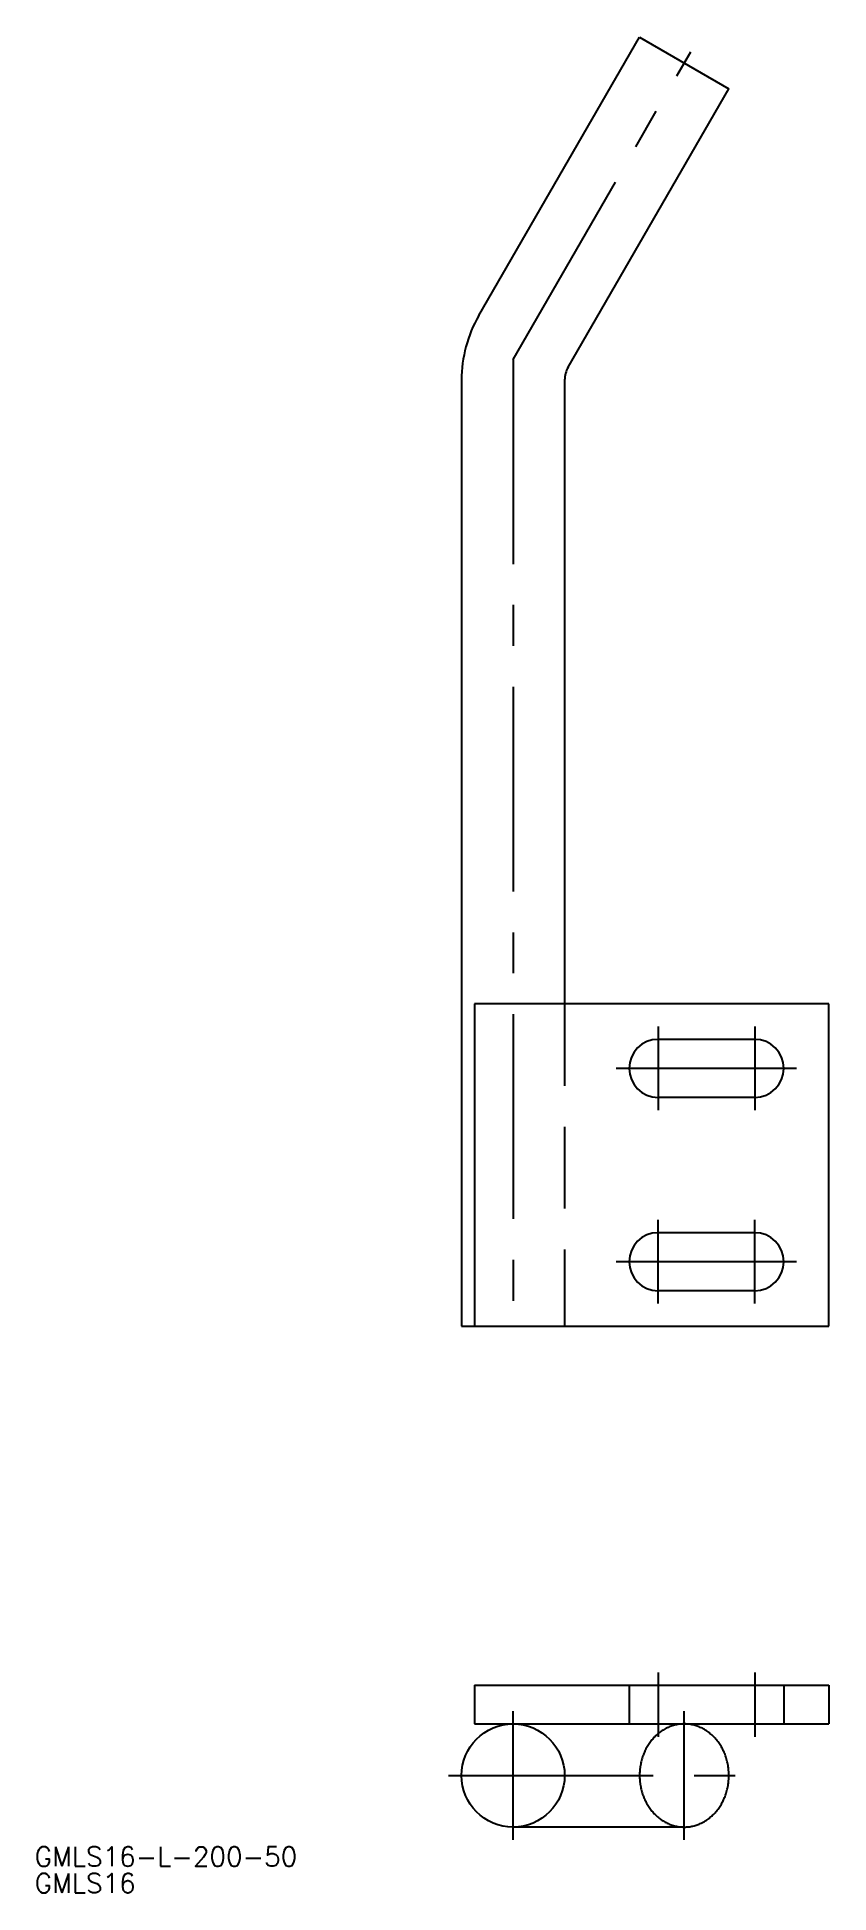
# Model space of a CAD drawing. Extents: x -68 to 55, y -88 to 200.
import ezdxf

# ---------------------------------------------------------------- set-up
doc = ezdxf.new("R2010")
doc.units = 0
doc.linetypes.add('CENTER', pattern=[50.8, 31.75, -6.35, 6.35, -6.35])
doc.linetypes.add('DASHED', pattern=[19.05, 12.7, -6.35])
doc.layers.get('0').update_dxf_attribs({"linetype": 'CONTINUOUS'})
doc.layers.add('CENTER', color=1, linetype='CENTER')
doc.styles.get("Standard").update_dxf_attribs({"font": 'txt.shx', "height": 3, "bigfont": 'bigfont.shx'})

msp = doc.modelspace()

# ---------------------------------------------------------------- linework, layer by layer
at = {"color": 7, "linetype": 'CONTINUOUS'}
for p, q in [((0.69, 156.79), (25.64, 200)), ((25.64, 200), (39.5, 192)), ((14.55, 148.79), (39.5, 192)), ((-1.99, 146.79), (-1.99, 0)), ((14.01, 146.79), (14.01, 50)), ((55.01, 50), (0.01, 50)), ((0.01, 50), (0.01, 0)), ((55.01, 0), (55.01, 50)), ((43.51, 44.5), (28.51, 44.5)), ((43.51, 35.5), (28.51, 35.5)), ((43.51, 14.5), (28.51, 14.5)), ((43.51, 5.5), (28.51, 5.5)), ((-1.99, 0), (55.01, 0)), ((0.01, -55.72), (0.01, -61.72)), ((0.01, -55.72), (55.01, -55.72)), ((55.01, -55.72), (55.01, -61.72)), ((0.01, -61.72), (55.01, -61.72)), ((32.57, -77.72), (6.01, -77.72))]:
    msp.add_line(p, q, dxfattribs=at)
at = {"color": 3, "linetype": 'DASHED'}
for p, q in [((14.01, 50), (14.01, 0)), ((24.01, -55.72), (24.01, -61.72)), ((48.01, -55.72), (48.01, -61.72))]:
    msp.add_line(p, q, dxfattribs=at)
msp.add_polyline3d([(32.57, -61.72, 0), (32.4, -61.72, 0), (32.23, -61.73, 0), (32.06, -61.74, 0), (31.89, -61.76, 0), (31.72, -61.78, 0), (31.55, -61.8, 0), (31.39, -61.84, 0), (31.22, -61.87, 0), (31.05, -61.91, 0), (30.89, -61.96, 0), (30.72, -62.01, 0), (30.56, -62.06, 0), (30.4, -62.12, 0), (30.24, -62.19, 0), (30.08, -62.25, 0), (29.92, -62.33, 0), (29.76, -62.4, 0), (29.61, -62.49, 0), (29.45, -62.57, 0), (29.3, -62.66, 0), (29.16, -62.76, 0), (29.01, -62.86, 0), (28.86, -62.96, 0), (28.72, -63.07, 0), (28.58, -63.18, 0), (28.44, -63.29, 0), (28.31, -63.41, 0), (28.17, -63.53, 0), (28.04, -63.66, 0), (27.92, -63.79, 0), (27.79, -63.92, 0), (27.67, -64.06, 0), (27.55, -64.2, 0), (27.44, -64.35, 0), (27.32, -64.49, 0), (27.21, -64.64, 0), (27.11, -64.8, 0), (27.01, -64.95, 0), (26.91, -65.11, 0), (26.81, -65.27, 0), (26.72, -65.44, 0), (26.63, -65.6, 0), (26.54, -65.77, 0), (26.46, -65.95, 0), (26.38, -66.12, 0), (26.31, -66.3, 0), (26.24, -66.48, 0), (26.17, -66.66, 0), (26.11, -66.84, 0), (26.05, -67.02, 0), (25.99, -67.21, 0), (25.94, -67.4, 0), (25.89, -67.58, 0), (25.85, -67.77, 0), (25.81, -67.96, 0), (25.77, -68.16, 0), (25.74, -68.35, 0), (25.72, -68.54, 0), (25.69, -68.74, 0), (25.68, -68.93, 0), (25.66, -69.13, 0), (25.65, -69.33, 0), (25.64, -69.52, 0), (25.64, -69.72, 0), (25.64, -69.91, 0), (25.65, -70.11, 0), (25.66, -70.31, 0), (25.68, -70.5, 0), (25.69, -70.7, 0), (25.72, -70.89, 0), (25.74, -71.09, 0), (25.77, -71.28, 0), (25.81, -71.47, 0), (25.85, -71.66, 0), (25.89, -71.85, 0), (25.94, -72.04, 0), (25.99, -72.23, 0), (26.05, -72.41, 0), (26.11, -72.6, 0), (26.17, -72.78, 0), (26.24, -72.96, 0), (26.31, -73.14, 0), (26.38, -73.31, 0), (26.46, -73.49, 0), (26.54, -73.66, 0), (26.63, -73.83, 0), (26.72, -74, 0), (26.81, -74.16, 0), (26.91, -74.32, 0), (27.01, -74.48, 0), (27.11, -74.64, 0), (27.21, -74.79, 0), (27.32, -74.94, 0), (27.44, -75.09, 0), (27.55, -75.23, 0), (27.67, -75.37, 0), (27.79, -75.51, 0), (27.92, -75.65, 0), (28.04, -75.78, 0), (28.17, -75.9, 0), (28.31, -76.02, 0), (28.44, -76.14, 0), (28.58, -76.26, 0), (28.72, -76.37, 0), (28.86, -76.48, 0), (29.01, -76.58, 0), (29.16, -76.68, 0), (29.3, -76.77, 0), (29.45, -76.86, 0), (29.61, -76.95, 0), (29.76, -77.03, 0), (29.92, -77.11, 0), (30.08, -77.18, 0), (30.24, -77.25, 0), (30.4, -77.31, 0), (30.56, -77.37, 0), (30.72, -77.43, 0), (30.89, -77.48, 0), (31.05, -77.52, 0), (31.22, -77.56, 0), (31.39, -77.6, 0), (31.55, -77.63, 0), (31.72, -77.66, 0), (31.89, -77.68, 0), (32.06, -77.7, 0), (32.23, -77.71, 0), (32.4, -77.72, 0), (32.57, -77.72, 0)], dxfattribs=at)
at = {"color": 7, "linetype": 'CONTINUOUS'}
msp.add_polyline3d([(32.57, -77.72, 0), (32.74, -77.72, 0), (32.91, -77.71, 0), (33.08, -77.7, 0), (33.25, -77.68, 0), (33.42, -77.66, 0), (33.59, -77.63, 0), (33.75, -77.6, 0), (33.92, -77.56, 0), (34.09, -77.52, 0), (34.25, -77.48, 0), (34.42, -77.43, 0), (34.58, -77.37, 0), (34.74, -77.31, 0), (34.9, -77.25, 0), (35.06, -77.18, 0), (35.22, -77.11, 0), (35.38, -77.03, 0), (35.53, -76.95, 0), (35.69, -76.86, 0), (35.84, -76.77, 0), (35.98, -76.68, 0), (36.13, -76.58, 0), (36.28, -76.48, 0), (36.42, -76.37, 0), (36.56, -76.26, 0), (36.7, -76.14, 0), (36.83, -76.02, 0), (36.97, -75.9, 0), (37.1, -75.78, 0), (37.22, -75.65, 0), (37.35, -75.51, 0), (37.47, -75.37, 0), (37.59, -75.23, 0), (37.7, -75.09, 0), (37.82, -74.94, 0), (37.93, -74.79, 0), (38.03, -74.64, 0), (38.13, -74.48, 0), (38.23, -74.32, 0), (38.33, -74.16, 0), (38.42, -74, 0), (38.51, -73.83, 0), (38.6, -73.66, 0), (38.68, -73.49, 0), (38.76, -73.31, 0), (38.83, -73.14, 0), (38.9, -72.96, 0), (38.97, -72.78, 0), (39.03, -72.6, 0), (39.09, -72.41, 0), (39.15, -72.23, 0), (39.2, -72.04, 0), (39.25, -71.85, 0), (39.29, -71.66, 0), (39.33, -71.47, 0), (39.37, -71.28, 0), (39.4, -71.09, 0), (39.42, -70.89, 0), (39.45, -70.7, 0), (39.46, -70.5, 0), (39.48, -70.31, 0), (39.49, -70.11, 0), (39.5, -69.91, 0), (39.5, -69.72, 0), (39.5, -69.52, 0), (39.49, -69.33, 0), (39.48, -69.13, 0), (39.46, -68.93, 0), (39.45, -68.74, 0), (39.42, -68.54, 0), (39.4, -68.35, 0), (39.37, -68.16, 0), (39.33, -67.96, 0), (39.29, -67.77, 0), (39.25, -67.58, 0), (39.2, -67.4, 0), (39.15, -67.21, 0), (39.09, -67.02, 0), (39.03, -66.84, 0), (38.97, -66.66, 0), (38.9, -66.48, 0), (38.83, -66.3, 0), (38.76, -66.12, 0), (38.68, -65.95, 0), (38.6, -65.77, 0), (38.51, -65.6, 0), (38.42, -65.44, 0), (38.33, -65.27, 0), (38.23, -65.11, 0), (38.13, -64.95, 0), (38.03, -64.8, 0), (37.93, -64.64, 0), (37.82, -64.49, 0), (37.7, -64.35, 0), (37.59, -64.2, 0), (37.47, -64.06, 0), (37.35, -63.92, 0), (37.22, -63.79, 0), (37.1, -63.66, 0), (36.97, -63.53, 0), (36.83, -63.41, 0), (36.7, -63.29, 0), (36.56, -63.18, 0), (36.42, -63.07, 0), (36.28, -62.96, 0), (36.13, -62.86, 0), (35.98, -62.76, 0), (35.84, -62.66, 0), (35.69, -62.57, 0), (35.53, -62.49, 0), (35.38, -62.4, 0), (35.22, -62.33, 0), (35.06, -62.25, 0), (34.9, -62.19, 0), (34.74, -62.12, 0), (34.58, -62.06, 0), (34.42, -62.01, 0), (34.25, -61.96, 0), (34.09, -61.91, 0), (33.92, -61.87, 0), (33.75, -61.84, 0), (33.59, -61.8, 0), (33.42, -61.78, 0), (33.25, -61.76, 0), (33.08, -61.74, 0), (32.91, -61.73, 0), (32.74, -61.72, 0), (32.57, -61.72, 0)], dxfattribs=at)
msp.add_circle((6.01, -69.72), 8, dxfattribs=at)
for centre, radius, start, end in [((18.01, 146.79), 20, 150, 180), ((18.01, 146.79), 4, 150, 180), ((28.51, 40), 4.5, 90, 270), ((43.51, 40), 4.5, 270, 90), ((28.51, 10), 4.5, 90, 270), ((43.51, 10), 4.5, 270, 90)]:
    msp.add_arc(centre, radius, start, end, dxfattribs=at)
at = {"layer": 'CENTER', "color": 1, "linetype": 'CENTER'}
for p, q in [((6.01, 150), (33.57, 197.73)), ((6.01, 150), (6.01, -2)), ((28.51, 46.5), (28.51, 33.5)), ((43.51, 46.5), (43.51, 33.5)), ((50.01, 40), (22.01, 40)), ((28.51, 3.5), (28.51, 16.5)), ((43.51, 3.5), (43.51, 16.5)), ((50.01, 10), (22.01, 10)), ((28.51, -53.72), (28.51, -63.72)), ((43.51, -53.72), (43.51, -63.72)), ((6.01, -79.72), (6.01, -59.72)), ((32.57, -79.72), (32.57, -59.72)), ((-3.99, -69.72), (41.5, -69.72))]:
    msp.add_line(p, q, dxfattribs=at)

# ---------------------------------------------------------------- texts
at = {"color": 7, "linetype": 'CONTINUOUS'}
for s, p in [('GMLS16-L-200-50', (-68.23, -83.81)), ('GMLS16', (-68.23, -87.93))]:
    msp.add_text(s, height=3, dxfattribs=at).set_placement(p)

doc.saveas('drawing.dxf')
